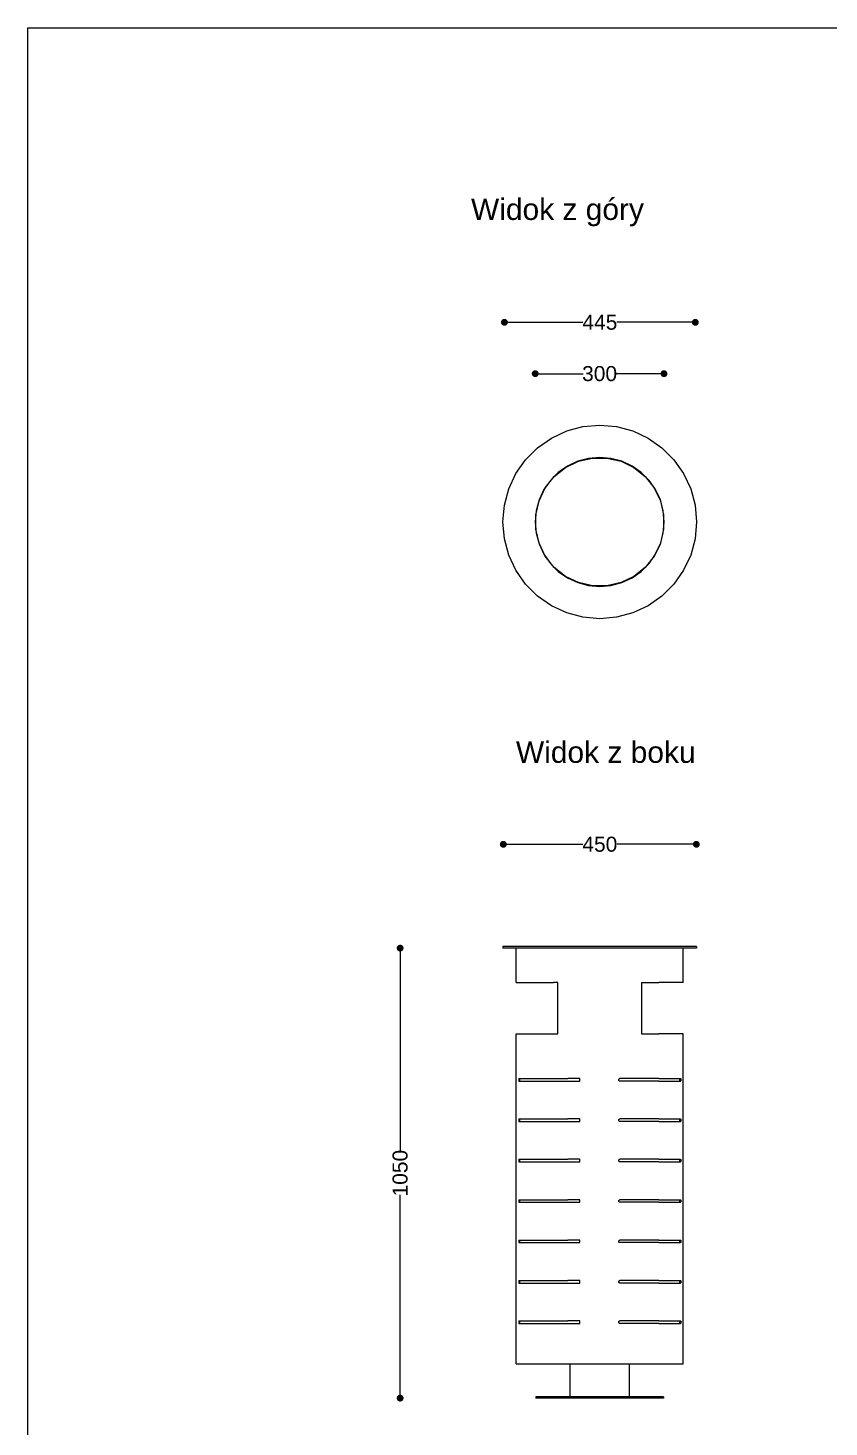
# Model space of a CAD drawing. Header units: millimetres. Extents: x 11885 to 15623, y 15829 to 21768.
# Drawn here: x 11885 to 13754, y 18503 to 21768 of the extents above; entities that cross this region are included whole.
import ezdxf

# ---------------------------------------------------------------- set-up
doc = ezdxf.new("R2010")
doc.units = ezdxf.units.MM
doc.header["$LTSCALE"] = 3
doc.layers.add('Konstrukcja - Stropy_Nr_pióra__1', color=7, linetype='Continuous', lineweight=13)
doc.layers.add('Konstrukcja - Słupy_Nr_pióra__1', color=7, linetype='Continuous', lineweight=13)
doc.styles.get("Standard").update_dxf_attribs({"font": 'arial.ttf'})
doc.dimstyles.new('MATEUSZ', dxfattribs={"dimtxt": 35, "dimasz": 16, "dimexe": 0.18, "dimexo": 0.0625, "dimgap": 0.09, "dimtad": 0, "dimdec": 0, "dimdsep": 46, "dimtxsty": 'Standard', "dimblk": 'DOT', "dimcen": 0.09, "dimse1": 1, "dimse2": 1, "dimadec": 0, "dimazin": 0, "dimtfac": 1, "dimtdec": 0, "dimtofl": 0, "dimtmove": 0, "dimatfit": 3, "dimfxl": 0, "dimtolj": 1, "dimtzin": 0, "dimlwd": 9, "dimlwe": 9, "dimarcsym": 0})

# ---------------------------------------------------------------- blocks, each defined once
blk = doc.blocks.new('_Dot')
at = {"color": 0, "linetype": 'ByBlock', "lineweight": -2}
blk.add_line((-0.5, 0), (-1, 0), dxfattribs=at)
at = {"color": 0, "linetype": 'ByBlock', "const_width": 0.5}
blk.add_lwpolyline([(-0.25, 0, 1), (0.25, 0, 1)], format="xyb", close=True, dxfattribs=at)
blk = doc.blocks.new('*D8')
at = {"color": 0, "lineweight": 9}
for p, q in [((13010, 19862.9), (13179.8, 19862.9)), ((13428.5, 19862.9), (13258.6, 19862.9))]:
    blk.add_line(p, q, dxfattribs=at)
at = {"layer": 'Defpoints', "color": 0}
for p in [(13444.5, 19862.9), (12994, 19624.6), (13444.5, 19624.6)]:
    blk.add_point(p, dxfattribs=at)
at = {"color": 0, "lineweight": 9, "xscale": 16, "yscale": 16, "zscale": 16, "rotation": 180}
blk.add_blockref('_Dot', (12994, 19862.9), dxfattribs=at)
at = {"color": 0, "lineweight": 9, "xscale": 16, "yscale": 16, "zscale": 16}
blk.add_blockref('_Dot', (13444.5, 19862.9), dxfattribs=at)
at = {"color": 0, "insert": (13219.2, 19862.9), "char_height": 35, "attachment_point": 5}
blk.add_mtext('\\A1;450', dxfattribs=at)
blk = doc.blocks.new('*D9')
at = {"color": 0, "lineweight": 9}
for p, q in [((12753.2, 19604.6), (12753.2, 19146.2)), ((12753.2, 18586.6), (12753.2, 19045))]:
    blk.add_line(p, q, dxfattribs=at)
at = {"layer": 'Defpoints', "color": 0}
for p in [(12753.2, 19620.6), (13219, 19620.6), (13219, 18570.6)]:
    blk.add_point(p, dxfattribs=at)
at = {"color": 0, "lineweight": 9, "xscale": 16, "yscale": 16, "zscale": 16}
for p, rotation in [((12753.2, 19620.6), 90), ((12753.2, 18570.6), 270)]:
    blk.add_blockref('_Dot', p, dxfattribs=dict(at, rotation=rotation))
at = {"color": 0, "insert": (12753.2, 19095.6), "char_height": 35, "attachment_point": 5, "rotation": 90}
blk.add_mtext('\\A1;1050', dxfattribs=at)
blk = doc.blocks.new('*D11')
at = {"color": 0, "lineweight": 9}
for p, q in [((13012.6, 21080.9), (13179.7, 21080.9)), ((13426, 21080.9), (13258.8, 21080.9))]:
    blk.add_line(p, q, dxfattribs=at)
at = {"layer": 'Defpoints', "color": 0}
for p in [(13442, 21080.9), (13442, 20642), (12996.6, 20575.4)]:
    blk.add_point(p, dxfattribs=at)
at = {"color": 0, "lineweight": 9, "xscale": 16, "yscale": 16, "zscale": 16, "rotation": 180}
blk.add_blockref('_Dot', (12996.6, 21080.9), dxfattribs=at)
at = {"color": 0, "lineweight": 9, "xscale": 16, "yscale": 16, "zscale": 16}
blk.add_blockref('_Dot', (13442, 21080.9), dxfattribs=at)
at = {"color": 0, "insert": (13219.3, 21080.9), "char_height": 35, "attachment_point": 5}
blk.add_mtext('\\A1;445', dxfattribs=at)
blk = doc.blocks.new('*D12')
at = {"color": 0, "lineweight": 9}
for p, q in [((13084.4, 20961), (13180, 20961)), ((13352.8, 20961), (13257.3, 20961))]:
    blk.add_line(p, q, dxfattribs=at)
at = {"layer": 'Defpoints', "color": 0}
for p in [(13368.8, 20961), (13068.4, 20615.1), (13368.8, 20614.9)]:
    blk.add_point(p, dxfattribs=at)
at = {"color": 0, "lineweight": 9, "xscale": 16, "yscale": 16, "zscale": 16, "rotation": 180}
blk.add_blockref('_Dot', (13068.4, 20961), dxfattribs=at)
at = {"color": 0, "lineweight": 9, "xscale": 16, "yscale": 16, "zscale": 16}
blk.add_blockref('_Dot', (13368.8, 20961), dxfattribs=at)
at = {"color": 0, "insert": (13218.6, 20961), "char_height": 35, "attachment_point": 5}
blk.add_mtext('\\A1;300', dxfattribs=at)

msp = doc.modelspace()

# ---------------------------------------------------------------- linework, layer by layer
msp.add_lwpolyline([(11884.7, 21767.6), (15623.3, 21767.6), (15623.3, 15829.4), (11884.7, 15829.4)], close=True)
at = {"layer": 'Konstrukcja - Stropy_Nr_pióra__1', "linetype": 'Continuous'}
for p, q in [((13106.1, 20810.7), (13141.8, 20827.4)), ((13141.8, 20827.4), (13179.8, 20837.6)), ((13179.8, 20837.6), (13219, 20841)), ((13219, 20841), (13258.2, 20837.6)), ((13258.2, 20837.6), (13296.3, 20827.4)), ((13296.3, 20827.4), (13331.9, 20810.7)), ((13073.8, 20788.2), (13106.1, 20810.7)), ((13331.9, 20810.7), (13364.2, 20788.2)), ((13046, 20760.3), (13073.8, 20788.2)), ((13192.9, 20763.4), (13167.5, 20756.6)), ((13219, 20765.7), (13192.9, 20763.4)), ((13245.2, 20763.4), (13219, 20765.7)), ((13270.5, 20756.6), (13245.2, 20763.4)), ((13364.2, 20788.2), (13378.1, 20774.2)), ((13378.1, 20774.2), (13392, 20760.3)), ((13023.4, 20728.1), (13046, 20760.3)), ((13122.2, 20730.5), (13103.7, 20711.9)), ((13143.7, 20745.5), (13122.2, 20730.5)), ((13167.5, 20756.6), (13143.7, 20745.5)), ((13294.3, 20745.5), (13270.5, 20756.6)), ((13315.8, 20730.5), (13294.3, 20745.5)), ((13325.1, 20721.2), (13315.8, 20730.5)), ((13392, 20760.3), (13414.6, 20728.1)), ((13006.8, 20692.4), (13023.4, 20728.1)), ((13103.7, 20711.9), (13088.6, 20690.4)), ((13334.4, 20711.9), (13325.1, 20721.2)), ((13349.4, 20690.4), (13334.4, 20711.9)), ((13414.6, 20728.1), (13431.3, 20692.4)), ((12996.6, 20654.4), (13006.8, 20692.4)), ((13077.5, 20666.6), (13070.7, 20641.3)), ((13088.6, 20690.4), (13077.5, 20666.6)), ((13360.5, 20666.6), (13349.4, 20690.4)), ((13367.3, 20641.3), (13360.5, 20666.6)), ((13431.3, 20692.4), (13441.4, 20654.4)), ((12993.2, 20615.1), (12996.6, 20654.4)), ((13070.7, 20641.3), (13068.4, 20615.1)), ((13369.6, 20615.1), (13367.3, 20641.3)), ((13441.4, 20654.4), (13444.9, 20615.1)), ((12996.6, 20575.9), (12993.2, 20615.1)), ((13068.4, 20615.1), (13070.7, 20589)), ((13367.3, 20589), (13369.6, 20615.1)), ((13444.9, 20615.1), (13441.4, 20575.9)), ((13006.8, 20537.9), (12996.6, 20575.9)), ((13070.7, 20589), (13077.5, 20563.6)), ((13360.5, 20563.6), (13367.3, 20589)), ((13441.4, 20575.9), (13431.3, 20537.9)), ((13023.4, 20502.2), (13006.8, 20537.9)), ((13077.5, 20563.6), (13088.6, 20539.9)), ((13088.6, 20539.9), (13103.7, 20518.4)), ((13334.4, 20518.4), (13349.4, 20539.9)), ((13349.4, 20539.9), (13360.5, 20563.6)), ((13431.3, 20537.9), (13414.6, 20502.2)), ((13046, 20470), (13023.4, 20502.2)), ((13103.7, 20518.4), (13112.9, 20509.1)), ((13112.9, 20509.1), (13122.2, 20499.8)), ((13315.8, 20499.8), (13334.4, 20518.4)), ((13414.6, 20502.2), (13392, 20470)), ((13059.9, 20456), (13046, 20470)), ((13122.2, 20499.8), (13143.7, 20484.7)), ((13143.7, 20484.7), (13167.5, 20473.7)), ((13167.5, 20473.7), (13192.9, 20466.9)), ((13245.2, 20466.9), (13270.5, 20473.7)), ((13270.5, 20473.7), (13294.3, 20484.7)), ((13294.3, 20484.7), (13315.8, 20499.8)), ((13392, 20470), (13364.2, 20442.1)), ((13073.8, 20442.1), (13059.9, 20456)), ((13106.1, 20419.5), (13073.8, 20442.1)), ((13192.9, 20466.9), (13219, 20464.6)), ((13219, 20464.6), (13245.2, 20466.9)), ((13364.2, 20442.1), (13331.9, 20419.5)), ((13141.8, 20402.9), (13106.1, 20419.5)), ((13179.8, 20392.7), (13141.8, 20402.9)), ((13296.3, 20402.9), (13258.2, 20392.7)), ((13331.9, 20419.5), (13296.3, 20402.9)), ((13219, 20389.3), (13179.8, 20392.7)), ((13258.2, 20392.7), (13219, 20389.3)), ((12996.6, 19624.6), (12993.2, 19624.6)), ((12993.2, 19624.6), (12993.2, 19620.6)), ((12996.6, 19620.6), (12993.2, 19620.6)), ((13006.8, 19624.6), (12996.6, 19624.6)), ((13006.8, 19620.6), (12996.6, 19620.6)), ((13023.4, 19624.6), (13006.8, 19624.6)), ((13023.4, 19620.6), (13006.8, 19620.6)), ((13046, 19624.6), (13023.4, 19624.6)), ((13046, 19620.6), (13023.4, 19620.6)), ((13073.8, 19624.6), (13046, 19624.6)), ((13073.8, 19620.6), (13046, 19620.6)), ((13106.1, 19624.6), (13073.8, 19624.6)), ((13106.1, 19620.6), (13073.8, 19620.6)), ((13141.8, 19624.6), (13106.1, 19624.6)), ((13141.8, 19620.6), (13106.1, 19620.6)), ((13179.8, 19624.6), (13141.8, 19624.6)), ((13179.8, 19620.6), (13141.8, 19620.6)), ((13219, 19624.6), (13179.8, 19624.6)), ((13219, 19620.6), (13179.8, 19620.6)), ((13258.2, 19624.6), (13219, 19624.6)), ((13258.2, 19620.6), (13219, 19620.6)), ((13296.3, 19624.6), (13258.2, 19624.6)), ((13296.3, 19620.6), (13258.2, 19620.6)), ((13331.9, 19624.6), (13296.3, 19624.6)), ((13331.9, 19620.6), (13296.3, 19620.6)), ((13364.2, 19624.6), (13331.9, 19624.6)), ((13364.2, 19620.6), (13331.9, 19620.6)), ((13378.1, 19624.6), (13364.2, 19624.6)), ((13378.1, 19620.6), (13364.2, 19620.6)), ((13392, 19624.6), (13378.1, 19624.6)), ((13392, 19620.6), (13378.1, 19620.6)), ((13414.6, 19624.6), (13392, 19624.6)), ((13414.6, 19620.6), (13392, 19620.6)), ((13431.3, 19624.6), (13414.6, 19624.6)), ((13431.3, 19620.6), (13414.6, 19620.6)), ((13441.4, 19624.6), (13431.3, 19624.6)), ((13441.4, 19620.6), (13431.3, 19620.6)), ((13444.9, 19624.6), (13441.4, 19624.6)), ((13444.9, 19620.6), (13441.4, 19620.6)), ((13444.9, 19624.6), (13444.9, 19620.6))]:
    msp.add_line(p, q, dxfattribs=at)
at = {"layer": 'Konstrukcja - Słupy_Nr_pióra__1', "linetype": 'Continuous'}
for p, q in [((13169.5, 20756.7), (13202.2, 20764.2)), ((13202.2, 20764.2), (13235.8, 20764.2)), ((13235.8, 20764.2), (13268.6, 20756.7)), ((13112.9, 20721.2), (13139.2, 20742.2)), ((13139.2, 20742.2), (13169.5, 20756.7)), ((13268.6, 20756.7), (13298.8, 20742.2)), ((13298.8, 20742.2), (13325.1, 20721.2)), ((13092, 20695), (13112.9, 20721.2)), ((13325.1, 20721.2), (13346, 20695)), ((13070, 20631.9), (13077.4, 20664.7)), ((13077.4, 20664.7), (13092, 20695)), ((13346, 20695), (13360.6, 20664.7)), ((13360.6, 20664.7), (13368.1, 20631.9)), ((13070, 20598.4), (13070, 20631.9)), ((13368.1, 20631.9), (13368.1, 20598.4)), ((13077.4, 20565.6), (13070, 20598.4)), ((13368.1, 20598.4), (13360.6, 20565.6)), ((13092, 20535.3), (13077.4, 20565.6)), ((13112.9, 20509.1), (13092, 20535.3)), ((13346, 20535.3), (13325.1, 20509.1)), ((13360.6, 20565.6), (13346, 20535.3)), ((13139.2, 20488.1), (13112.9, 20509.1)), ((13325.1, 20509.1), (13298.8, 20488.1)), ((13169.5, 20473.6), (13139.2, 20488.1)), ((13202.2, 20466.1), (13169.5, 20473.6)), ((13268.6, 20473.6), (13235.8, 20466.1)), ((13298.8, 20488.1), (13268.6, 20473.6)), ((13235.8, 20466.1), (13202.2, 20466.1)), ((13024, 19540.6), (13024, 19620.6)), ((13414, 19540.6), (13414, 19620.6)), ((13024, 19540.6), (13027.8, 19540.6)), ((13027.8, 19540.6), (13038.9, 19540.6)), ((13038.9, 19540.6), (13056.9, 19540.6)), ((13056.9, 19540.6), (13081.1, 19540.6)), ((13081.1, 19540.6), (13110.7, 19540.6)), ((13121.2, 19540.6), (13110.7, 19540.6)), ((13121.2, 19420.6), (13121.2, 19540.6)), ((13316.8, 19540.6), (13327.4, 19540.6)), ((13316.8, 19540.6), (13316.8, 19420.6)), ((13327.4, 19540.6), (13356.9, 19540.6)), ((13381.2, 19540.6), (13356.9, 19540.6)), ((13399.2, 19540.6), (13381.2, 19540.6)), ((13410.3, 19540.6), (13399.2, 19540.6)), ((13414, 19540.6), (13410.3, 19540.6)), ((13024, 18650.6), (13024, 19420.6)), ((13024, 19420.6), (13027.8, 19420.6)), ((13027.8, 19420.6), (13038.9, 19420.6)), ((13038.9, 19420.6), (13056.9, 19420.6)), ((13056.9, 19420.6), (13081.1, 19420.6)), ((13081.1, 19420.6), (13110.7, 19420.6)), ((13110.7, 19420.6), (13121.2, 19420.6)), ((13316.8, 19420.6), (13327.4, 19420.6)), ((13327.4, 19420.6), (13356.9, 19420.6)), ((13381.2, 19420.6), (13356.9, 19420.6)), ((13399.2, 19420.6), (13381.2, 19420.6)), ((13410.3, 19420.6), (13399.2, 19420.6)), ((13414, 19420.6), (13410.3, 19420.6)), ((13414, 18650.6), (13414, 19420.6)), ((13030.4, 19316.2), (13030.3, 19316)), ((13030.3, 19316), (13030.3, 19315.7)), ((13030.3, 19315.7), (13030.3, 19311)), ((13030.3, 19311), (13030.3, 19310.8)), ((13030.3, 19310.8), (13030.4, 19310.5)), ((13030.5, 19316.4), (13030.4, 19316.3)), ((13030.4, 19316.3), (13030.4, 19316.2)), ((13030.4, 19310.5), (13030.4, 19310.4)), ((13030.4, 19310.4), (13030.5, 19310.4)), ((13030.5, 19316.4), (13038.9, 19316.4)), ((13030.5, 19310.4), (13038.9, 19310.4)), ((13032.7, 19316.2), (13032.8, 19316.3)), ((13032.7, 19315.9), (13032.7, 19316.2)), ((13032.7, 19315.7), (13032.7, 19315.9)), ((13032.7, 19311), (13032.7, 19315.7)), ((13032.7, 19310.8), (13032.7, 19311)), ((13032.7, 19310.6), (13032.7, 19310.8)), ((13032.8, 19310.4), (13032.7, 19310.6)), ((13032.8, 19316.3), (13032.9, 19316.4)), ((13032.9, 19310.4), (13032.8, 19310.4)), ((13038.9, 19316.4), (13056.9, 19316.4)), ((13038.9, 19310.4), (13056.9, 19310.4)), ((13056.9, 19316.4), (13081.1, 19316.4)), ((13056.9, 19310.4), (13081.1, 19310.4)), ((13081.1, 19316.4), (13110.7, 19316.4)), ((13081.1, 19310.4), (13110.7, 19310.4)), ((13110.7, 19316.4), (13144.4, 19316.4)), ((13110.7, 19310.4), (13144.4, 19310.4)), ((13171.9, 19316.4), (13144.4, 19316.4)), ((13144.4, 19310.4), (13171.9, 19310.4)), ((13172.2, 19316.3), (13171.9, 19316.4)), ((13171.9, 19310.4), (13172.2, 19310.4)), ((13172.4, 19316.2), (13172.2, 19316.3)), ((13172.2, 19310.4), (13172.4, 19310.5)), ((13172.6, 19316), (13172.4, 19316.2)), ((13172.4, 19310.5), (13172.6, 19310.8)), ((13172.6, 19315.7), (13172.6, 19316)), ((13172.6, 19311), (13172.6, 19315.7)), ((13172.6, 19310.8), (13172.6, 19311)), ((13263.5, 19313.9), (13263.7, 19314.8)), ((13263.5, 19312.8), (13263.5, 19313.9)), ((13263.7, 19311.9), (13263.5, 19312.8)), ((13263.6, 19314), (13263.8, 19314.9)), ((13263.6, 19312.7), (13263.6, 19314)), ((13263.8, 19311.8), (13263.6, 19312.7)), ((13263.7, 19314.8), (13264.2, 19315.6)), ((13264.2, 19311.1), (13263.7, 19311.9)), ((13263.8, 19314.9), (13264.3, 19315.7)), ((13264.3, 19311), (13263.8, 19311.8)), ((13264.2, 19315.6), (13265.1, 19316.2)), ((13265.1, 19310.5), (13264.2, 19311.1)), ((13264.3, 19315.7), (13265.1, 19316.2)), ((13265.1, 19310.5), (13264.3, 19311)), ((13265.1, 19316.2), (13266.1, 19316.4)), ((13266.1, 19310.4), (13265.1, 19310.5)), ((13293.6, 19316.4), (13266.1, 19316.4)), ((13293.6, 19310.4), (13266.1, 19310.4)), ((13327.4, 19316.4), (13293.6, 19316.4)), ((13327.4, 19310.4), (13293.6, 19310.4)), ((13356.9, 19316.4), (13327.4, 19316.4)), ((13356.9, 19310.4), (13327.4, 19310.4)), ((13356.9, 19316.4), (13381.2, 19316.4)), ((13356.9, 19310.4), (13381.2, 19310.4)), ((13381.2, 19316.4), (13399.2, 19316.4)), ((13381.2, 19310.4), (13399.2, 19310.4)), ((13399.2, 19316.4), (13407.5, 19316.4)), ((13399.2, 19310.4), (13407.5, 19310.4)), ((13405.4, 19316.2), (13405.1, 19316.4)), ((13405.1, 19310.4), (13405.4, 19310.5)), ((13405.7, 19315.7), (13405.4, 19316.2)), ((13405.7, 19315.6), (13405.4, 19316.2)), ((13405.4, 19310.5), (13405.7, 19311.1)), ((13405.4, 19310.5), (13405.7, 19311)), ((13405.8, 19314.9), (13405.7, 19315.7)), ((13405.9, 19314.9), (13405.7, 19315.6)), ((13405.7, 19311.1), (13405.9, 19311.9)), ((13405.7, 19311), (13405.8, 19311.8)), ((13405.9, 19314.1), (13405.8, 19314.9)), ((13405.8, 19311.8), (13405.9, 19312.6)), ((13405.9, 19313.9), (13405.9, 19314.9)), ((13405.9, 19312.6), (13405.9, 19314.1)), ((13405.9, 19312.8), (13405.9, 19313.9)), ((13405.9, 19311.9), (13405.9, 19312.8)), ((13407.5, 19316.4), (13407.8, 19316.2)), ((13407.8, 19310.5), (13407.5, 19310.4)), ((13407.8, 19316.2), (13408.1, 19315.6)), ((13408.1, 19311.1), (13407.8, 19310.5)), ((13408.1, 19315.6), (13408.3, 19314.8)), ((13408.3, 19311.9), (13408.1, 19311.1)), ((13408.3, 19314.8), (13408.3, 19313.9)), ((13408.3, 19313.9), (13408.3, 19312.8)), ((13408.3, 19312.8), (13408.3, 19311.9)), ((13030.4, 19221.9), (13030.3, 19221.7)), ((13030.3, 19221.7), (13030.3, 19221.5)), ((13030.3, 19221.5), (13030.3, 19216.8)), ((13030.3, 19216.8), (13030.3, 19216.5)), ((13030.3, 19216.5), (13030.4, 19216.3)), ((13030.4, 19222.1), (13030.4, 19221.9)), ((13030.5, 19222.1), (13030.4, 19222.1)), ((13030.4, 19216.3), (13030.4, 19216.2)), ((13030.4, 19216.2), (13030.5, 19216.1)), ((13030.5, 19222.1), (13038.9, 19222.1)), ((13030.5, 19216.1), (13038.9, 19216.1)), ((13032.7, 19221.9), (13032.8, 19222.1)), ((13032.7, 19221.7), (13032.7, 19221.9)), ((13032.7, 19221.4), (13032.7, 19221.7)), ((13032.7, 19216.8), (13032.7, 19221.4)), ((13032.7, 19216.5), (13032.7, 19216.8)), ((13032.7, 19216.3), (13032.7, 19216.5)), ((13032.8, 19216.2), (13032.7, 19216.3)), ((13032.8, 19222.1), (13032.9, 19222.1)), ((13032.9, 19216.1), (13032.8, 19216.2)), ((13038.9, 19222.1), (13056.9, 19222.1)), ((13038.9, 19216.1), (13056.9, 19216.1)), ((13056.9, 19222.1), (13081.1, 19222.1)), ((13056.9, 19216.1), (13081.1, 19216.1)), ((13081.1, 19222.1), (13110.7, 19222.1)), ((13081.1, 19216.1), (13110.7, 19216.1)), ((13110.7, 19222.1), (13144.4, 19222.1)), ((13110.7, 19216.1), (13144.4, 19216.1)), ((13171.9, 19222.1), (13144.4, 19222.1)), ((13144.4, 19216.1), (13171.9, 19216.1)), ((13172.2, 19222.1), (13171.9, 19222.1)), ((13171.9, 19216.1), (13172.2, 19216.2)), ((13172.4, 19221.9), (13172.2, 19222.1)), ((13172.2, 19216.2), (13172.4, 19216.3)), ((13172.6, 19221.7), (13172.4, 19221.9)), ((13172.4, 19216.3), (13172.6, 19216.5)), ((13172.6, 19221.5), (13172.6, 19221.7)), ((13172.6, 19216.8), (13172.6, 19221.5)), ((13172.6, 19216.5), (13172.6, 19216.8)), ((13263.5, 19219.7), (13263.7, 19220.6)), ((13263.5, 19218.5), (13263.5, 19219.7)), ((13263.7, 19217.6), (13263.5, 19218.5)), ((13263.6, 19219.8), (13263.8, 19220.7)), ((13263.6, 19218.4), (13263.6, 19219.8)), ((13263.8, 19217.5), (13263.6, 19218.4)), ((13263.7, 19220.6), (13264.2, 19221.4)), ((13264.2, 19216.8), (13263.7, 19217.6)), ((13263.8, 19220.7), (13264.3, 19221.4)), ((13264.3, 19216.8), (13263.8, 19217.5)), ((13264.2, 19221.4), (13265.1, 19221.9)), ((13265.1, 19216.3), (13264.2, 19216.8)), ((13264.3, 19221.4), (13265.1, 19221.9)), ((13265.1, 19216.3), (13264.3, 19216.8)), ((13265.1, 19221.9), (13266.1, 19222.1)), ((13266.1, 19216.1), (13265.1, 19216.3)), ((13293.6, 19222.1), (13266.1, 19222.1)), ((13293.6, 19216.1), (13266.1, 19216.1)), ((13327.4, 19222.1), (13293.6, 19222.1)), ((13327.4, 19216.1), (13293.6, 19216.1)), ((13356.9, 19222.1), (13327.4, 19222.1)), ((13356.9, 19216.1), (13327.4, 19216.1)), ((13356.9, 19222.1), (13381.2, 19222.1)), ((13356.9, 19216.1), (13381.2, 19216.1)), ((13381.2, 19222.1), (13399.2, 19222.1)), ((13381.2, 19216.1), (13399.2, 19216.1)), ((13399.2, 19222.1), (13407.5, 19222.1)), ((13399.2, 19216.1), (13407.5, 19216.1)), ((13405.4, 19221.9), (13405.1, 19222.1)), ((13405.1, 19216.1), (13405.4, 19216.3)), ((13405.7, 19221.4), (13405.4, 19221.9)), ((13405.7, 19221.4), (13405.4, 19221.9)), ((13405.4, 19216.3), (13405.7, 19216.8)), ((13405.4, 19216.3), (13405.7, 19216.8)), ((13405.8, 19220.7), (13405.7, 19221.4)), ((13405.9, 19220.6), (13405.7, 19221.4)), ((13405.7, 19216.8), (13405.9, 19217.6)), ((13405.7, 19216.8), (13405.8, 19217.5)), ((13405.9, 19219.8), (13405.8, 19220.7)), ((13405.8, 19217.5), (13405.9, 19218.4)), ((13405.9, 19219.7), (13405.9, 19220.6)), ((13405.9, 19218.4), (13405.9, 19219.8)), ((13405.9, 19218.5), (13405.9, 19219.7)), ((13405.9, 19217.6), (13405.9, 19218.5)), ((13407.5, 19222.1), (13407.8, 19221.9)), ((13407.8, 19216.3), (13407.5, 19216.1)), ((13407.8, 19221.9), (13408.1, 19221.4)), ((13408.1, 19216.8), (13407.8, 19216.3)), ((13408.1, 19221.4), (13408.3, 19220.6)), ((13408.3, 19217.6), (13408.1, 19216.8)), ((13408.3, 19220.6), (13408.3, 19219.7)), ((13408.3, 19219.7), (13408.3, 19218.5)), ((13408.3, 19218.5), (13408.3, 19217.6)), ((13030.4, 19127.7), (13030.3, 19127.5)), ((13030.3, 19127.5), (13030.3, 19127.2)), ((13030.3, 19127.2), (13030.3, 19122.5)), ((13030.3, 19122.5), (13030.3, 19122.3)), ((13030.3, 19122.3), (13030.4, 19122)), ((13030.5, 19127.9), (13030.4, 19127.8)), ((13030.4, 19127.8), (13030.4, 19127.7)), ((13030.4, 19122), (13030.4, 19121.9)), ((13030.4, 19121.9), (13030.5, 19121.9)), ((13030.5, 19127.9), (13038.9, 19127.9)), ((13030.5, 19121.9), (13038.9, 19121.9)), ((13032.7, 19127.7), (13032.8, 19127.8)), ((13032.7, 19127.4), (13032.7, 19127.7)), ((13032.7, 19127.2), (13032.7, 19127.4)), ((13032.7, 19122.5), (13032.7, 19127.2)), ((13032.7, 19122.3), (13032.7, 19122.5)), ((13032.7, 19122.1), (13032.7, 19122.3)), ((13032.8, 19121.9), (13032.7, 19122.1)), ((13032.8, 19127.8), (13032.9, 19127.9)), ((13032.9, 19121.9), (13032.8, 19121.9)), ((13038.9, 19127.9), (13056.9, 19127.9)), ((13038.9, 19121.9), (13056.9, 19121.9)), ((13056.9, 19127.9), (13081.1, 19127.9)), ((13056.9, 19121.9), (13081.1, 19121.9)), ((13081.1, 19127.9), (13110.7, 19127.9)), ((13081.1, 19121.9), (13110.7, 19121.9)), ((13110.7, 19127.9), (13144.4, 19127.9)), ((13110.7, 19121.9), (13144.4, 19121.9)), ((13171.9, 19127.9), (13144.4, 19127.9)), ((13144.4, 19121.9), (13171.9, 19121.9)), ((13172.2, 19127.8), (13171.9, 19127.9)), ((13171.9, 19121.9), (13172.2, 19121.9)), ((13172.4, 19127.7), (13172.2, 19127.8)), ((13172.2, 19121.9), (13172.4, 19122)), ((13172.6, 19127.5), (13172.4, 19127.7)), ((13172.4, 19122), (13172.6, 19122.3)), ((13172.6, 19127.2), (13172.6, 19127.5)), ((13172.6, 19122.5), (13172.6, 19127.2)), ((13172.6, 19122.3), (13172.6, 19122.5)), ((13263.5, 19125.4), (13263.7, 19126.3)), ((13263.5, 19124.3), (13263.5, 19125.4)), ((13263.7, 19123.4), (13263.5, 19124.3)), ((13263.6, 19125.5), (13263.8, 19126.4)), ((13263.6, 19124.2), (13263.6, 19125.5)), ((13263.8, 19123.3), (13263.6, 19124.2)), ((13263.7, 19126.3), (13264.2, 19127.1)), ((13264.2, 19122.6), (13263.7, 19123.4)), ((13263.8, 19126.4), (13264.3, 19127.2)), ((13264.3, 19122.5), (13263.8, 19123.3)), ((13264.2, 19127.1), (13265.1, 19127.7)), ((13265.1, 19122), (13264.2, 19122.6)), ((13264.3, 19127.2), (13265.1, 19127.7)), ((13265.1, 19122), (13264.3, 19122.5)), ((13265.1, 19127.7), (13266.1, 19127.9)), ((13266.1, 19121.9), (13265.1, 19122)), ((13293.6, 19127.9), (13266.1, 19127.9)), ((13293.6, 19121.9), (13266.1, 19121.9)), ((13327.4, 19127.9), (13293.6, 19127.9)), ((13327.4, 19121.9), (13293.6, 19121.9)), ((13356.9, 19127.9), (13327.4, 19127.9)), ((13356.9, 19121.9), (13327.4, 19121.9)), ((13356.9, 19127.9), (13381.2, 19127.9)), ((13356.9, 19121.9), (13381.2, 19121.9)), ((13381.2, 19127.9), (13399.2, 19127.9)), ((13381.2, 19121.9), (13399.2, 19121.9)), ((13399.2, 19127.9), (13407.5, 19127.9)), ((13399.2, 19121.9), (13407.5, 19121.9)), ((13405.4, 19127.7), (13405.1, 19127.9)), ((13405.1, 19121.9), (13405.4, 19122)), ((13405.7, 19127.2), (13405.4, 19127.7)), ((13405.7, 19127.1), (13405.4, 19127.7)), ((13405.4, 19122), (13405.7, 19122.6)), ((13405.4, 19122), (13405.7, 19122.5)), ((13405.8, 19126.4), (13405.7, 19127.2)), ((13405.9, 19126.4), (13405.7, 19127.1)), ((13405.7, 19122.6), (13405.9, 19123.4)), ((13405.7, 19122.5), (13405.8, 19123.3)), ((13405.9, 19125.6), (13405.8, 19126.4)), ((13405.8, 19123.3), (13405.9, 19124.1)), ((13405.9, 19125.4), (13405.9, 19126.4)), ((13405.9, 19124.1), (13405.9, 19125.6)), ((13405.9, 19124.3), (13405.9, 19125.4)), ((13405.9, 19123.4), (13405.9, 19124.3)), ((13407.5, 19127.9), (13407.8, 19127.7)), ((13407.8, 19122), (13407.5, 19121.9)), ((13407.8, 19127.7), (13408.1, 19127.1)), ((13408.1, 19122.6), (13407.8, 19122)), ((13408.1, 19127.1), (13408.3, 19126.3)), ((13408.3, 19123.4), (13408.1, 19122.6)), ((13408.3, 19126.3), (13408.3, 19125.4)), ((13408.3, 19125.4), (13408.3, 19124.3)), ((13408.3, 19124.3), (13408.3, 19123.4)), ((13030.4, 19033.4), (13030.3, 19033.2)), ((13030.3, 19033.2), (13030.3, 19033)), ((13030.3, 19033), (13030.3, 19028.3)), ((13030.4, 19033.6), (13030.4, 19033.4)), ((13030.5, 19033.6), (13030.4, 19033.6)), ((13030.5, 19033.6), (13038.9, 19033.6)), ((13032.7, 19033.4), (13032.8, 19033.6)), ((13032.7, 19033.2), (13032.7, 19033.4)), ((13032.7, 19032.9), (13032.7, 19033.2)), ((13032.7, 19028.3), (13032.7, 19032.9)), ((13032.8, 19033.6), (13032.9, 19033.6)), ((13038.9, 19033.6), (13056.9, 19033.6)), ((13056.9, 19033.6), (13081.1, 19033.6)), ((13081.1, 19033.6), (13110.7, 19033.6)), ((13110.7, 19033.6), (13144.4, 19033.6)), ((13171.9, 19033.6), (13144.4, 19033.6)), ((13172.2, 19033.6), (13171.9, 19033.6)), ((13172.4, 19033.4), (13172.2, 19033.6)), ((13172.6, 19033.2), (13172.4, 19033.4)), ((13172.6, 19033), (13172.6, 19033.2)), ((13172.6, 19028.3), (13172.6, 19033)), ((13263.5, 19031.2), (13263.7, 19032.1)), ((13263.6, 19031.3), (13263.8, 19032.2)), ((13263.7, 19032.1), (13264.2, 19032.9)), ((13263.8, 19032.2), (13264.3, 19032.9)), ((13264.2, 19032.9), (13265.1, 19033.4)), ((13264.3, 19032.9), (13265.1, 19033.4)), ((13265.1, 19033.4), (13266.1, 19033.6)), ((13293.6, 19033.6), (13266.1, 19033.6)), ((13327.4, 19033.6), (13293.6, 19033.6)), ((13356.9, 19033.6), (13327.4, 19033.6)), ((13356.9, 19033.6), (13381.2, 19033.6)), ((13381.2, 19033.6), (13399.2, 19033.6)), ((13399.2, 19033.6), (13407.5, 19033.6)), ((13405.4, 19033.4), (13405.1, 19033.6)), ((13405.7, 19032.9), (13405.4, 19033.4)), ((13405.7, 19032.9), (13405.4, 19033.4)), ((13405.8, 19032.2), (13405.7, 19032.9)), ((13405.9, 19032.1), (13405.7, 19032.9)), ((13405.9, 19031.3), (13405.8, 19032.2)), ((13405.9, 19031.2), (13405.9, 19032.1)), ((13407.5, 19033.6), (13407.8, 19033.4)), ((13407.8, 19033.4), (13408.1, 19032.9)), ((13408.1, 19032.9), (13408.3, 19032.1)), ((13408.3, 19032.1), (13408.3, 19031.2)), ((13030.3, 19028.3), (13030.3, 19028)), ((13030.3, 19028), (13030.4, 19027.8)), ((13030.4, 19027.8), (13030.4, 19027.7)), ((13030.4, 19027.7), (13030.5, 19027.6)), ((13030.5, 19027.6), (13038.9, 19027.6)), ((13032.7, 19028), (13032.7, 19028.3)), ((13032.7, 19027.8), (13032.7, 19028)), ((13032.8, 19027.7), (13032.7, 19027.8)), ((13032.9, 19027.6), (13032.8, 19027.7)), ((13038.9, 19027.6), (13056.9, 19027.6)), ((13056.9, 19027.6), (13081.1, 19027.6)), ((13081.1, 19027.6), (13110.7, 19027.6)), ((13110.7, 19027.6), (13144.4, 19027.6)), ((13144.4, 19027.6), (13171.9, 19027.6)), ((13171.9, 19027.6), (13172.2, 19027.7)), ((13172.2, 19027.7), (13172.4, 19027.8)), ((13172.4, 19027.8), (13172.6, 19028)), ((13172.6, 19028), (13172.6, 19028.3)), ((13263.5, 19030), (13263.5, 19031.2)), ((13263.7, 19029.1), (13263.5, 19030)), ((13263.6, 19029.9), (13263.6, 19031.3)), ((13263.8, 19029), (13263.6, 19029.9)), ((13264.2, 19028.3), (13263.7, 19029.1)), ((13264.3, 19028.3), (13263.8, 19029)), ((13265.1, 19027.8), (13264.2, 19028.3)), ((13265.1, 19027.8), (13264.3, 19028.3)), ((13266.1, 19027.6), (13265.1, 19027.8)), ((13293.6, 19027.6), (13266.1, 19027.6)), ((13327.4, 19027.6), (13293.6, 19027.6)), ((13356.9, 19027.6), (13327.4, 19027.6)), ((13356.9, 19027.6), (13381.2, 19027.6)), ((13381.2, 19027.6), (13399.2, 19027.6)), ((13399.2, 19027.6), (13407.5, 19027.6)), ((13405.1, 19027.6), (13405.4, 19027.8)), ((13405.4, 19027.8), (13405.7, 19028.3)), ((13405.4, 19027.8), (13405.7, 19028.3)), ((13405.7, 19028.3), (13405.9, 19029.1)), ((13405.7, 19028.3), (13405.8, 19029)), ((13405.8, 19029), (13405.9, 19029.9)), ((13405.9, 19029.9), (13405.9, 19031.3)), ((13405.9, 19030), (13405.9, 19031.2)), ((13405.9, 19029.1), (13405.9, 19030)), ((13407.8, 19027.8), (13407.5, 19027.6)), ((13408.1, 19028.3), (13407.8, 19027.8)), ((13408.3, 19029.1), (13408.1, 19028.3)), ((13408.3, 19031.2), (13408.3, 19030)), ((13408.3, 19030), (13408.3, 19029.1)), ((13030.4, 18939.2), (13030.3, 18939)), ((13030.3, 18939), (13030.3, 18938.7)), ((13030.3, 18938.7), (13030.3, 18934)), ((13030.3, 18934), (13030.3, 18933.8)), ((13030.3, 18933.8), (13030.4, 18933.5)), ((13030.5, 18939.4), (13030.4, 18939.3)), ((13030.4, 18939.3), (13030.4, 18939.2)), ((13030.5, 18939.4), (13038.9, 18939.4)), ((13032.7, 18939.2), (13032.8, 18939.3)), ((13032.7, 18938.9), (13032.7, 18939.2)), ((13032.7, 18938.7), (13032.7, 18938.9)), ((13032.7, 18934), (13032.7, 18938.7)), ((13032.7, 18933.8), (13032.7, 18934)), ((13032.7, 18933.6), (13032.7, 18933.8)), ((13032.8, 18939.3), (13032.9, 18939.4)), ((13038.9, 18939.4), (13056.9, 18939.4)), ((13056.9, 18939.4), (13081.1, 18939.4)), ((13081.1, 18939.4), (13110.7, 18939.4)), ((13110.7, 18939.4), (13144.4, 18939.4)), ((13171.9, 18939.4), (13144.4, 18939.4)), ((13172.2, 18939.3), (13171.9, 18939.4)), ((13172.4, 18939.2), (13172.2, 18939.3)), ((13172.6, 18939), (13172.4, 18939.2)), ((13172.4, 18933.5), (13172.6, 18933.8)), ((13172.6, 18938.7), (13172.6, 18939)), ((13172.6, 18934), (13172.6, 18938.7)), ((13172.6, 18933.8), (13172.6, 18934)), ((13263.5, 18936.9), (13263.7, 18937.8)), ((13263.5, 18935.8), (13263.5, 18936.9)), ((13263.7, 18934.9), (13263.5, 18935.8)), ((13263.6, 18937), (13263.8, 18937.9)), ((13263.6, 18935.7), (13263.6, 18937)), ((13263.8, 18934.8), (13263.6, 18935.7)), ((13263.7, 18937.8), (13264.2, 18938.6)), ((13264.2, 18934.1), (13263.7, 18934.9)), ((13263.8, 18937.9), (13264.3, 18938.7)), ((13264.3, 18934), (13263.8, 18934.8)), ((13264.2, 18938.6), (13265.1, 18939.2)), ((13265.1, 18933.5), (13264.2, 18934.1)), ((13264.3, 18938.7), (13265.1, 18939.2)), ((13265.1, 18933.5), (13264.3, 18934)), ((13265.1, 18939.2), (13266.1, 18939.4)), ((13293.6, 18939.4), (13266.1, 18939.4)), ((13327.4, 18939.4), (13293.6, 18939.4)), ((13356.9, 18939.4), (13327.4, 18939.4)), ((13356.9, 18939.4), (13381.2, 18939.4)), ((13381.2, 18939.4), (13399.2, 18939.4)), ((13399.2, 18939.4), (13407.5, 18939.4)), ((13405.4, 18939.2), (13405.1, 18939.4)), ((13405.7, 18938.7), (13405.4, 18939.2)), ((13405.7, 18938.6), (13405.4, 18939.2)), ((13405.4, 18933.5), (13405.7, 18934.1)), ((13405.4, 18933.5), (13405.7, 18934)), ((13405.8, 18937.9), (13405.7, 18938.7)), ((13405.9, 18937.9), (13405.7, 18938.6)), ((13405.7, 18934.1), (13405.9, 18934.9)), ((13405.7, 18934), (13405.8, 18934.8)), ((13405.9, 18937.1), (13405.8, 18937.9)), ((13405.8, 18934.8), (13405.9, 18935.6)), ((13405.9, 18936.9), (13405.9, 18937.9)), ((13405.9, 18935.6), (13405.9, 18937.1)), ((13405.9, 18935.8), (13405.9, 18936.9)), ((13405.9, 18934.9), (13405.9, 18935.8)), ((13407.5, 18939.4), (13407.8, 18939.2)), ((13407.8, 18939.2), (13408.1, 18938.6)), ((13408.1, 18934.1), (13407.8, 18933.5)), ((13408.1, 18938.6), (13408.3, 18937.8)), ((13408.3, 18934.9), (13408.1, 18934.1)), ((13408.3, 18937.8), (13408.3, 18936.9)), ((13408.3, 18936.9), (13408.3, 18935.8)), ((13408.3, 18935.8), (13408.3, 18934.9)), ((13030.4, 18933.5), (13030.4, 18933.4)), ((13030.4, 18933.4), (13030.5, 18933.4)), ((13030.5, 18933.4), (13038.9, 18933.4)), ((13032.8, 18933.4), (13032.7, 18933.6)), ((13032.9, 18933.4), (13032.8, 18933.4)), ((13038.9, 18933.4), (13056.9, 18933.4)), ((13056.9, 18933.4), (13081.1, 18933.4)), ((13081.1, 18933.4), (13110.7, 18933.4)), ((13110.7, 18933.4), (13144.4, 18933.4)), ((13144.4, 18933.4), (13171.9, 18933.4)), ((13171.9, 18933.4), (13172.2, 18933.4)), ((13172.2, 18933.4), (13172.4, 18933.5)), ((13266.1, 18933.4), (13265.1, 18933.5)), ((13293.6, 18933.4), (13266.1, 18933.4)), ((13327.4, 18933.4), (13293.6, 18933.4)), ((13356.9, 18933.4), (13327.4, 18933.4)), ((13356.9, 18933.4), (13381.2, 18933.4)), ((13381.2, 18933.4), (13399.2, 18933.4)), ((13399.2, 18933.4), (13407.5, 18933.4)), ((13405.1, 18933.4), (13405.4, 18933.5)), ((13407.8, 18933.5), (13407.5, 18933.4)), ((13030.4, 18844.9), (13030.3, 18844.7)), ((13030.3, 18844.7), (13030.3, 18844.5)), ((13030.3, 18844.5), (13030.3, 18839.8)), ((13030.3, 18839.8), (13030.3, 18839.5)), ((13030.3, 18839.5), (13030.4, 18839.3)), ((13030.4, 18845.1), (13030.4, 18844.9)), ((13030.5, 18845.1), (13030.4, 18845.1)), ((13030.4, 18839.3), (13030.4, 18839.2)), ((13030.4, 18839.2), (13030.5, 18839.1)), ((13030.5, 18845.1), (13038.9, 18845.1)), ((13030.5, 18839.1), (13038.9, 18839.1)), ((13032.7, 18844.9), (13032.8, 18845.1)), ((13032.7, 18844.7), (13032.7, 18844.9)), ((13032.7, 18844.4), (13032.7, 18844.7)), ((13032.7, 18839.8), (13032.7, 18844.4)), ((13032.7, 18839.5), (13032.7, 18839.8)), ((13032.7, 18839.3), (13032.7, 18839.5)), ((13032.8, 18839.2), (13032.7, 18839.3)), ((13032.8, 18845.1), (13032.9, 18845.1)), ((13032.9, 18839.1), (13032.8, 18839.2)), ((13038.9, 18845.1), (13056.9, 18845.1)), ((13038.9, 18839.1), (13056.9, 18839.1)), ((13056.9, 18845.1), (13081.1, 18845.1)), ((13056.9, 18839.1), (13081.1, 18839.1)), ((13081.1, 18845.1), (13110.7, 18845.1)), ((13081.1, 18839.1), (13110.7, 18839.1)), ((13110.7, 18845.1), (13144.4, 18845.1)), ((13110.7, 18839.1), (13144.4, 18839.1)), ((13171.9, 18845.1), (13144.4, 18845.1)), ((13144.4, 18839.1), (13171.9, 18839.1)), ((13172.2, 18845.1), (13171.9, 18845.1)), ((13171.9, 18839.1), (13172.2, 18839.2)), ((13172.4, 18844.9), (13172.2, 18845.1)), ((13172.2, 18839.2), (13172.4, 18839.3)), ((13172.6, 18844.7), (13172.4, 18844.9)), ((13172.4, 18839.3), (13172.6, 18839.5)), ((13172.6, 18844.5), (13172.6, 18844.7)), ((13172.6, 18839.8), (13172.6, 18844.5)), ((13172.6, 18839.5), (13172.6, 18839.8)), ((13263.5, 18842.7), (13263.7, 18843.6)), ((13263.5, 18841.5), (13263.5, 18842.7)), ((13263.7, 18840.6), (13263.5, 18841.5)), ((13263.6, 18842.8), (13263.8, 18843.7)), ((13263.6, 18841.4), (13263.6, 18842.8)), ((13263.8, 18840.5), (13263.6, 18841.4)), ((13263.7, 18843.6), (13264.2, 18844.4)), ((13264.2, 18839.8), (13263.7, 18840.6)), ((13263.8, 18843.7), (13264.3, 18844.4)), ((13264.3, 18839.8), (13263.8, 18840.5)), ((13264.2, 18844.4), (13265.1, 18844.9)), ((13265.1, 18839.3), (13264.2, 18839.8)), ((13264.3, 18844.4), (13265.1, 18844.9)), ((13265.1, 18839.3), (13264.3, 18839.8)), ((13265.1, 18844.9), (13266.1, 18845.1)), ((13266.1, 18839.1), (13265.1, 18839.3)), ((13293.6, 18845.1), (13266.1, 18845.1)), ((13293.6, 18839.1), (13266.1, 18839.1)), ((13327.4, 18845.1), (13293.6, 18845.1)), ((13327.4, 18839.1), (13293.6, 18839.1)), ((13356.9, 18845.1), (13327.4, 18845.1)), ((13356.9, 18839.1), (13327.4, 18839.1)), ((13356.9, 18845.1), (13381.2, 18845.1)), ((13356.9, 18839.1), (13381.2, 18839.1)), ((13381.2, 18845.1), (13399.2, 18845.1)), ((13381.2, 18839.1), (13399.2, 18839.1)), ((13399.2, 18845.1), (13407.5, 18845.1)), ((13399.2, 18839.1), (13407.5, 18839.1)), ((13405.4, 18844.9), (13405.1, 18845.1)), ((13405.1, 18839.1), (13405.4, 18839.3)), ((13405.7, 18844.4), (13405.4, 18844.9)), ((13405.7, 18844.4), (13405.4, 18844.9)), ((13405.4, 18839.3), (13405.7, 18839.8)), ((13405.4, 18839.3), (13405.7, 18839.8)), ((13405.8, 18843.7), (13405.7, 18844.4)), ((13405.9, 18843.6), (13405.7, 18844.4)), ((13405.7, 18839.8), (13405.9, 18840.6)), ((13405.7, 18839.8), (13405.8, 18840.5)), ((13405.9, 18842.8), (13405.8, 18843.7)), ((13405.8, 18840.5), (13405.9, 18841.4)), ((13405.9, 18842.7), (13405.9, 18843.6)), ((13405.9, 18841.4), (13405.9, 18842.8)), ((13405.9, 18841.5), (13405.9, 18842.7)), ((13405.9, 18840.6), (13405.9, 18841.5)), ((13407.5, 18845.1), (13407.8, 18844.9)), ((13407.8, 18839.3), (13407.5, 18839.1)), ((13407.8, 18844.9), (13408.1, 18844.4)), ((13408.1, 18839.8), (13407.8, 18839.3)), ((13408.1, 18844.4), (13408.3, 18843.6)), ((13408.3, 18840.6), (13408.1, 18839.8)), ((13408.3, 18843.6), (13408.3, 18842.7)), ((13408.3, 18842.7), (13408.3, 18841.5)), ((13408.3, 18841.5), (13408.3, 18840.6)), ((13030.4, 18750.7), (13030.3, 18750.5)), ((13030.3, 18750.5), (13030.3, 18750.2)), ((13030.3, 18750.2), (13030.3, 18745.5)), ((13030.3, 18745.5), (13030.3, 18745.3)), ((13030.3, 18745.3), (13030.4, 18745)), ((13030.5, 18750.9), (13030.4, 18750.8)), ((13030.4, 18750.8), (13030.4, 18750.7)), ((13030.4, 18745), (13030.4, 18744.9)), ((13030.4, 18744.9), (13030.5, 18744.9)), ((13030.5, 18750.9), (13038.9, 18750.9)), ((13030.5, 18744.9), (13038.9, 18744.9)), ((13032.7, 18750.7), (13032.8, 18750.8)), ((13032.7, 18750.4), (13032.7, 18750.7)), ((13032.7, 18750.2), (13032.7, 18750.4)), ((13032.7, 18745.5), (13032.7, 18750.2)), ((13032.7, 18745.3), (13032.7, 18745.5)), ((13032.7, 18745.1), (13032.7, 18745.3)), ((13032.8, 18744.9), (13032.7, 18745.1)), ((13032.8, 18750.8), (13032.9, 18750.9)), ((13032.9, 18744.9), (13032.8, 18744.9)), ((13038.9, 18750.9), (13056.9, 18750.9)), ((13038.9, 18744.9), (13056.9, 18744.9)), ((13056.9, 18750.9), (13081.1, 18750.9)), ((13056.9, 18744.9), (13081.1, 18744.9)), ((13081.1, 18750.9), (13110.7, 18750.9)), ((13081.1, 18744.9), (13110.7, 18744.9)), ((13110.7, 18750.9), (13144.4, 18750.9)), ((13110.7, 18744.9), (13144.4, 18744.9)), ((13171.9, 18750.9), (13144.4, 18750.9)), ((13144.4, 18744.9), (13171.9, 18744.9)), ((13172.2, 18750.8), (13171.9, 18750.9)), ((13171.9, 18744.9), (13172.2, 18744.9)), ((13172.4, 18750.7), (13172.2, 18750.8)), ((13172.2, 18744.9), (13172.4, 18745)), ((13172.6, 18750.5), (13172.4, 18750.7)), ((13172.4, 18745), (13172.6, 18745.3)), ((13172.6, 18750.2), (13172.6, 18750.5)), ((13172.6, 18745.5), (13172.6, 18750.2)), ((13172.6, 18745.3), (13172.6, 18745.5)), ((13263.5, 18748.4), (13263.7, 18749.3)), ((13263.5, 18747.3), (13263.5, 18748.4)), ((13263.7, 18746.4), (13263.5, 18747.3)), ((13263.6, 18748.5), (13263.8, 18749.4)), ((13263.6, 18747.2), (13263.6, 18748.5)), ((13263.8, 18746.3), (13263.6, 18747.2)), ((13263.7, 18749.3), (13264.2, 18750.1)), ((13264.2, 18745.6), (13263.7, 18746.4)), ((13263.8, 18749.4), (13264.3, 18750.2)), ((13264.3, 18745.5), (13263.8, 18746.3)), ((13264.2, 18750.1), (13265.1, 18750.7)), ((13265.1, 18745), (13264.2, 18745.6)), ((13264.3, 18750.2), (13265.1, 18750.7)), ((13265.1, 18745), (13264.3, 18745.5)), ((13265.1, 18750.7), (13266.1, 18750.9)), ((13266.1, 18744.9), (13265.1, 18745)), ((13293.6, 18750.9), (13266.1, 18750.9)), ((13293.6, 18744.9), (13266.1, 18744.9)), ((13327.4, 18750.9), (13293.6, 18750.9)), ((13327.4, 18744.9), (13293.6, 18744.9)), ((13356.9, 18750.9), (13327.4, 18750.9)), ((13356.9, 18744.9), (13327.4, 18744.9)), ((13356.9, 18750.9), (13381.2, 18750.9)), ((13356.9, 18744.9), (13381.2, 18744.9)), ((13381.2, 18750.9), (13399.2, 18750.9)), ((13381.2, 18744.9), (13399.2, 18744.9)), ((13399.2, 18750.9), (13407.5, 18750.9)), ((13399.2, 18744.9), (13407.5, 18744.9)), ((13405.4, 18750.7), (13405.1, 18750.9)), ((13405.1, 18744.9), (13405.4, 18745)), ((13405.7, 18750.2), (13405.4, 18750.7)), ((13405.7, 18750.1), (13405.4, 18750.7)), ((13405.4, 18745), (13405.7, 18745.6)), ((13405.4, 18745), (13405.7, 18745.5)), ((13405.8, 18749.4), (13405.7, 18750.2)), ((13405.9, 18749.4), (13405.7, 18750.1)), ((13405.7, 18745.6), (13405.9, 18746.4)), ((13405.7, 18745.5), (13405.8, 18746.3)), ((13405.9, 18748.6), (13405.8, 18749.4)), ((13405.8, 18746.3), (13405.9, 18747.1)), ((13405.9, 18748.4), (13405.9, 18749.4)), ((13405.9, 18747.1), (13405.9, 18748.6)), ((13405.9, 18747.3), (13405.9, 18748.4)), ((13405.9, 18746.4), (13405.9, 18747.3)), ((13407.5, 18750.9), (13407.8, 18750.7)), ((13407.8, 18745), (13407.5, 18744.9)), ((13407.8, 18750.7), (13408.1, 18750.1)), ((13408.1, 18745.6), (13407.8, 18745)), ((13408.1, 18750.1), (13408.3, 18749.3)), ((13408.3, 18746.4), (13408.1, 18745.6)), ((13408.3, 18749.3), (13408.3, 18748.4)), ((13408.3, 18748.4), (13408.3, 18747.3)), ((13408.3, 18747.3), (13408.3, 18746.4)), ((13024, 18650.6), (13027.8, 18650.6)), ((13027.8, 18650.6), (13038.9, 18650.6)), ((13038.9, 18650.6), (13056.9, 18650.6)), ((13056.9, 18650.6), (13081.1, 18650.6)), ((13081.1, 18650.6), (13110.7, 18650.6)), ((13110.7, 18650.6), (13144.4, 18650.6)), ((13144.4, 18650.6), (13181, 18650.6)), ((13149.9, 18573.6), (13149.9, 18650.6)), ((13181, 18650.6), (13219, 18650.6)), ((13219, 18650.6), (13257.1, 18650.6)), ((13257.1, 18650.6), (13293.6, 18650.6)), ((13288.2, 18573.6), (13288.2, 18650.6)), ((13293.6, 18650.6), (13327.4, 18650.6)), ((13327.4, 18650.6), (13356.9, 18650.6)), ((13356.9, 18650.6), (13381.2, 18650.6)), ((13381.2, 18650.6), (13399.2, 18650.6)), ((13399.2, 18650.6), (13410.3, 18650.6)), ((13410.3, 18650.6), (13414, 18650.6)), ((13077.4, 18573.6), (13070, 18573.6)), ((13070, 18573.6), (13070, 18570.6)), ((13077.4, 18570.6), (13070, 18570.6)), ((13092, 18573.6), (13077.4, 18573.6)), ((13092, 18570.6), (13077.4, 18570.6)), ((13112.9, 18573.6), (13092, 18573.6)), ((13112.9, 18570.6), (13092, 18570.6)), ((13139.2, 18573.6), (13112.9, 18573.6)), ((13139.2, 18570.6), (13112.9, 18570.6)), ((13169.5, 18573.6), (13139.2, 18573.6)), ((13169.5, 18570.6), (13139.2, 18570.6)), ((13202.2, 18573.6), (13169.5, 18573.6)), ((13202.2, 18570.6), (13169.5, 18570.6)), ((13235.8, 18573.6), (13202.2, 18573.6)), ((13235.8, 18570.6), (13202.2, 18570.6)), ((13268.6, 18573.6), (13235.8, 18573.6)), ((13268.6, 18570.6), (13235.8, 18570.6)), ((13298.8, 18573.6), (13268.6, 18573.6)), ((13298.8, 18570.6), (13268.6, 18570.6)), ((13325.1, 18573.6), (13298.8, 18573.6)), ((13325.1, 18570.6), (13298.8, 18570.6)), ((13346, 18573.6), (13325.1, 18573.6)), ((13346, 18570.6), (13325.1, 18570.6)), ((13360.6, 18573.6), (13346, 18573.6)), ((13360.6, 18570.6), (13346, 18570.6)), ((13368.1, 18573.6), (13360.6, 18573.6)), ((13368.1, 18570.6), (13360.6, 18570.6)), ((13368.1, 18573.6), (13368.1, 18570.6))]:
    msp.add_line(p, q, dxfattribs=at)

# ---------------------------------------------------------------- texts
at = {"char_height": 50, "attachment_point": 1}
for s, width, insert in [('Widok z góry', 1167.306, (12918.5, 21369.7)), ('Widok z boku', 1056.226, (13023.4, 20102.9))]:
    msp.add_mtext_dynamic_manual_height_columns(s, width=width, gutter_width=1, heights=[0], dxfattribs=dict(at, insert=insert))

# ---------------------------------------------------------------- dimensions: what is measured, and where the dimension line sits
for base, p1, p2, picture, middle in [((13442, 21080.9), (12996.6, 20575.4), (13442, 20642), '*D11', (13219.3, 21080.9)), ((13368.8, 20961), (13068.4, 20615.1), (13368.8, 20614.9), '*D12', (13218.6, 20961)), ((13444.4821, 19862.8585), (12993.997, 19624.6041), (13444.4821, 19624.6041), '*D8', (13219.2396, 19862.8585))]:
    dim = msp.add_linear_dim(base=base, p1=p1, p2=p2, dimstyle='MATEUSZ')
    dim.commit()
    dim.dimension.update_dxf_attribs({"geometry": picture, "text_midpoint": middle})
dim = msp.add_linear_dim(base=(12753.2, 19620.6), p1=(13219, 18570.6), p2=(13219, 19620.6), angle=90, dimstyle='MATEUSZ')
dim.commit()
dim.dimension.update_dxf_attribs({"geometry": '*D9', "text_midpoint": (12753.2, 19095.6)})

doc.saveas('drawing.dxf')
